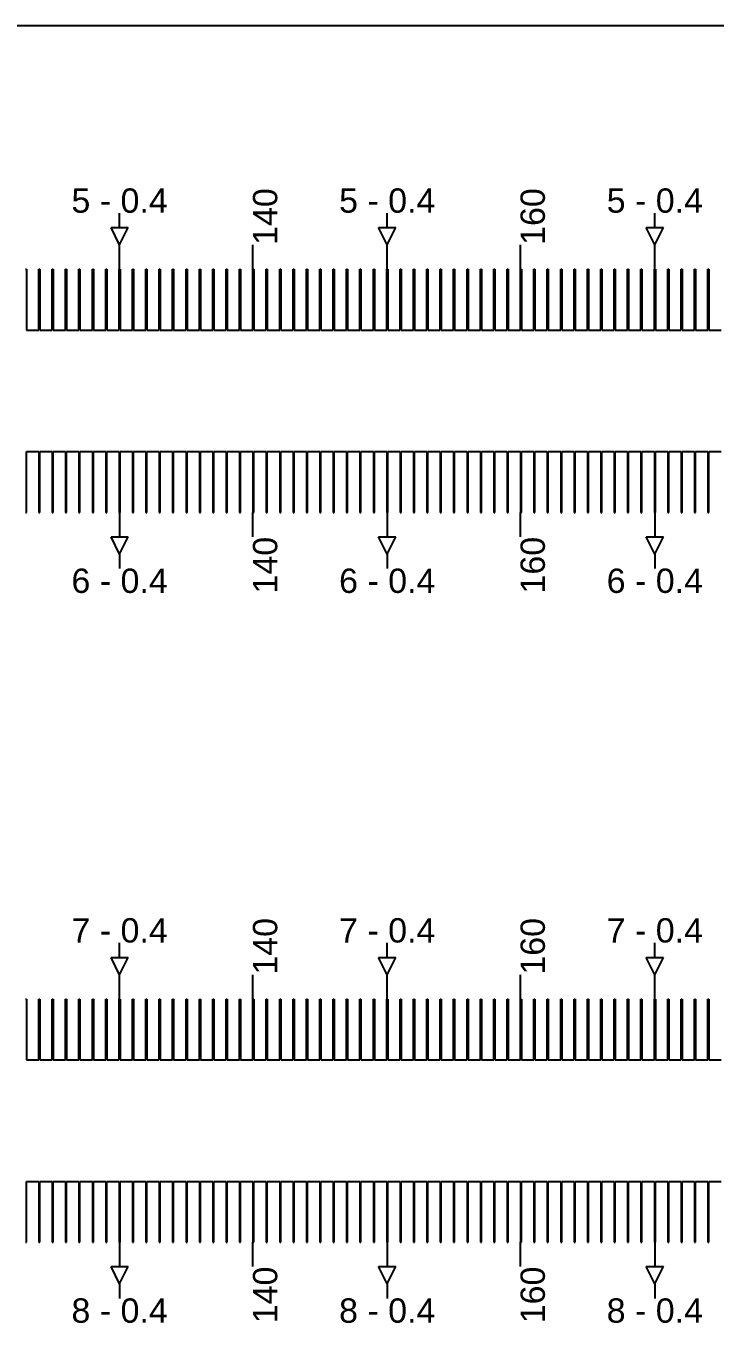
# Model space of a CAD drawing. Extents: x -119394 to 128420, y 74496 to 185496.
# Drawn here: x 38807 to 39090, y 112263 to 112796 of the extents above; entities that cross this region are included whole.
import ezdxf

# ---------------------------------------------------------------- set-up
doc = ezdxf.new("R2010")
doc.units = 13
doc.layers.add('CL - Label-1', color=120, linetype='Continuous')
doc.layers.add('CL - Label-2', color=132, linetype='Continuous')
doc.layers.add('CL - Sub-Micro', color=7, linetype='Continuous', true_color=0x47d1ff)
doc.styles.get("Standard").update_dxf_attribs({"font": 'arial.ttf'})

msp = doc.modelspace()

# ---------------------------------------------------------------- linework, layer by layer
for p, q in [((46680.29, 112795.86), (38030.29, 112795.86)), ((38845.49, 112712.94), (38845.49, 112718.94)), ((38955.49, 112712.94), (38955.49, 112718.94)), ((39065.49, 112712.94), (39065.49, 112718.94)), ((38845.49, 112695.86), (38845.49, 112705.86)), ((38900.29, 112695.86), (38900.29, 112705.86)), ((38955.49, 112695.86), (38955.49, 112705.86)), ((39010.29, 112695.86), (39010.29, 112705.86)), ((39065.49, 112695.86), (39065.49, 112705.86)), ((38845.49, 112595.86), (38845.49, 112585.86)), ((38900.29, 112585.86), (38900.29, 112595.86)), ((38955.49, 112595.86), (38955.49, 112585.86)), ((39010.29, 112585.86), (39010.29, 112595.86)), ((39065.49, 112595.86), (39065.49, 112585.86)), ((38845.49, 112578.79), (38845.49, 112572.79)), ((38955.49, 112578.79), (38955.49, 112572.79)), ((39065.49, 112578.79), (39065.49, 112572.79)), ((38845.49, 112412.94), (38845.49, 112418.94)), ((38955.49, 112412.94), (38955.49, 112418.94)), ((39065.49, 112412.94), (39065.49, 112418.94)), ((38845.49, 112395.86), (38845.49, 112405.86)), ((38900.29, 112395.86), (38900.29, 112405.86)), ((38955.49, 112395.86), (38955.49, 112405.86)), ((39010.29, 112395.86), (39010.29, 112405.86)), ((39065.49, 112395.86), (39065.49, 112405.86)), ((38845.49, 112295.86), (38845.49, 112285.86)), ((38900.29, 112285.86), (38900.29, 112295.86)), ((38955.49, 112295.86), (38955.49, 112285.86)), ((39010.29, 112285.86), (39010.29, 112295.86)), ((39065.49, 112295.86), (39065.49, 112285.86)), ((38845.49, 112278.79), (38845.49, 112272.79)), ((38955.49, 112278.79), (38955.49, 112272.79)), ((39065.49, 112278.79), (39065.49, 112272.79))]:
    msp.add_line(p, q)
at = {"layer": 'CL - Label-2'}
for p, q in [((38845.49, 112705.86), (38841.95, 112712.96)), ((38841.95, 112712.96), (38849.02, 112712.96)), ((38845.49, 112705.86), (38849.02, 112712.96)), ((38955.49, 112705.86), (38951.95, 112712.96)), ((38951.95, 112712.96), (38959.02, 112712.96)), ((38955.49, 112705.86), (38959.02, 112712.96)), ((39065.49, 112705.86), (39061.95, 112712.96)), ((39061.95, 112712.96), (39069.02, 112712.96)), ((39065.49, 112705.86), (39069.02, 112712.96)), ((38845.49, 112578.79), (38841.95, 112585.89)), ((38841.95, 112585.89), (38849.02, 112585.89)), ((38845.49, 112578.79), (38849.02, 112585.89)), ((38955.49, 112578.79), (38951.95, 112585.89)), ((38951.95, 112585.89), (38959.02, 112585.89)), ((38955.49, 112578.79), (38959.02, 112585.89)), ((39065.49, 112578.79), (39061.95, 112585.89)), ((39061.95, 112585.89), (39069.02, 112585.89)), ((39065.49, 112578.79), (39069.02, 112585.89)), ((38845.49, 112405.86), (38841.95, 112412.96)), ((38841.95, 112412.96), (38849.02, 112412.96)), ((38845.49, 112405.86), (38849.02, 112412.96)), ((38955.49, 112405.86), (38951.95, 112412.96)), ((38951.95, 112412.96), (38959.02, 112412.96)), ((38955.49, 112405.86), (38959.02, 112412.96)), ((39065.49, 112405.86), (39061.95, 112412.96)), ((39061.95, 112412.96), (39069.02, 112412.96)), ((39065.49, 112405.86), (39069.02, 112412.96)), ((38845.49, 112278.79), (38841.95, 112285.89)), ((38841.95, 112285.89), (38849.02, 112285.89)), ((38845.49, 112278.79), (38849.02, 112285.89)), ((38955.49, 112278.79), (38951.95, 112285.89)), ((38951.95, 112285.89), (38959.02, 112285.89)), ((38955.49, 112278.79), (38959.02, 112285.89)), ((39065.49, 112278.79), (39061.95, 112285.89)), ((39061.95, 112285.89), (39069.02, 112285.89)), ((39065.49, 112278.79), (39069.02, 112285.89))]:
    msp.add_line(p, q, dxfattribs=at)
at = {"layer": 'CL - Sub-Micro'}
for p, q in [((38806.79, 112695.86), (38807.19, 112695.86)), ((38807.19, 112695.86), (38807.19, 112670.86)), ((38812.29, 112670.86), (38812.29, 112695.86)), ((38812.29, 112695.86), (38812.69, 112695.86)), ((38812.69, 112695.86), (38812.69, 112670.86)), ((38817.79, 112670.86), (38817.79, 112695.86)), ((38817.79, 112695.86), (38818.19, 112695.86)), ((38818.19, 112695.86), (38818.19, 112670.86)), ((38823.29, 112670.86), (38823.29, 112695.86)), ((38823.29, 112695.86), (38823.69, 112695.86)), ((38823.69, 112695.86), (38823.69, 112670.86)), ((38828.79, 112670.86), (38828.79, 112695.86)), ((38828.79, 112695.86), (38829.19, 112695.86)), ((38829.19, 112695.86), (38829.19, 112670.86)), ((38834.29, 112670.86), (38834.29, 112695.86)), ((38834.29, 112695.86), (38834.69, 112695.86)), ((38834.69, 112695.86), (38834.69, 112670.86)), ((38839.79, 112670.86), (38839.79, 112695.86)), ((38839.79, 112695.86), (38840.19, 112695.86)), ((38840.19, 112695.86), (38840.19, 112670.86)), ((38845.29, 112670.86), (38845.29, 112695.86)), ((38845.29, 112695.86), (38845.69, 112695.86)), ((38845.69, 112695.86), (38845.69, 112670.86)), ((38850.79, 112670.86), (38850.79, 112695.86)), ((38850.79, 112695.86), (38851.19, 112695.86)), ((38851.19, 112695.86), (38851.19, 112670.86)), ((38856.29, 112670.86), (38856.29, 112695.86)), ((38856.29, 112695.86), (38856.69, 112695.86)), ((38856.69, 112695.86), (38856.69, 112670.86)), ((38861.79, 112670.86), (38861.79, 112695.86)), ((38861.79, 112695.86), (38862.19, 112695.86)), ((38862.19, 112695.86), (38862.19, 112670.86)), ((38867.29, 112670.86), (38867.29, 112695.86)), ((38867.29, 112695.86), (38867.69, 112695.86)), ((38867.69, 112695.86), (38867.69, 112670.86)), ((38872.79, 112670.86), (38872.79, 112695.86)), ((38872.79, 112695.86), (38873.19, 112695.86)), ((38873.19, 112695.86), (38873.19, 112670.86)), ((38878.29, 112670.86), (38878.29, 112695.86)), ((38878.29, 112695.86), (38878.69, 112695.86)), ((38878.69, 112695.86), (38878.69, 112670.86)), ((38883.79, 112670.86), (38883.79, 112695.86)), ((38883.79, 112695.86), (38884.19, 112695.86)), ((38884.19, 112695.86), (38884.19, 112670.86)), ((38889.29, 112670.86), (38889.29, 112695.86)), ((38889.29, 112695.86), (38889.69, 112695.86)), ((38889.69, 112695.86), (38889.69, 112670.86)), ((38894.79, 112670.86), (38894.79, 112695.86)), ((38894.79, 112695.86), (38895.19, 112695.86)), ((38895.19, 112695.86), (38895.19, 112670.86)), ((38900.29, 112670.86), (38900.29, 112695.86)), ((38900.29, 112695.86), (38900.69, 112695.86)), ((38900.69, 112695.86), (38900.69, 112670.86)), ((38905.79, 112670.86), (38905.79, 112695.86)), ((38905.79, 112695.86), (38906.19, 112695.86)), ((38906.19, 112695.86), (38906.19, 112670.86)), ((38911.29, 112670.86), (38911.29, 112695.86)), ((38911.29, 112695.86), (38911.69, 112695.86)), ((38911.69, 112695.86), (38911.69, 112670.86)), ((38916.79, 112670.86), (38916.79, 112695.86)), ((38916.79, 112695.86), (38917.19, 112695.86)), ((38917.19, 112695.86), (38917.19, 112670.86)), ((38922.29, 112670.86), (38922.29, 112695.86)), ((38922.29, 112695.86), (38922.69, 112695.86)), ((38922.69, 112695.86), (38922.69, 112670.86)), ((38927.79, 112670.86), (38927.79, 112695.86)), ((38927.79, 112695.86), (38928.19, 112695.86)), ((38928.19, 112695.86), (38928.19, 112670.86)), ((38933.29, 112670.86), (38933.29, 112695.86)), ((38933.29, 112695.86), (38933.69, 112695.86)), ((38933.69, 112695.86), (38933.69, 112670.86)), ((38938.79, 112670.86), (38938.79, 112695.86)), ((38938.79, 112695.86), (38939.19, 112695.86)), ((38939.19, 112695.86), (38939.19, 112670.86)), ((38944.29, 112670.86), (38944.29, 112695.86)), ((38944.29, 112695.86), (38944.69, 112695.86)), ((38944.69, 112695.86), (38944.69, 112670.86)), ((38949.79, 112670.86), (38949.79, 112695.86)), ((38949.79, 112695.86), (38950.19, 112695.86)), ((38950.19, 112695.86), (38950.19, 112670.86)), ((38955.29, 112670.86), (38955.29, 112695.86)), ((38955.29, 112695.86), (38955.69, 112695.86)), ((38955.69, 112695.86), (38955.69, 112670.86)), ((38960.79, 112670.86), (38960.79, 112695.86)), ((38960.79, 112695.86), (38961.19, 112695.86)), ((38961.19, 112695.86), (38961.19, 112670.86)), ((38966.29, 112670.86), (38966.29, 112695.86)), ((38966.29, 112695.86), (38966.69, 112695.86)), ((38966.69, 112695.86), (38966.69, 112670.86)), ((38971.79, 112670.86), (38971.79, 112695.86)), ((38971.79, 112695.86), (38972.19, 112695.86)), ((38972.19, 112695.86), (38972.19, 112670.86)), ((38977.29, 112670.86), (38977.29, 112695.86)), ((38977.29, 112695.86), (38977.69, 112695.86)), ((38977.69, 112695.86), (38977.69, 112670.86)), ((38982.79, 112670.86), (38982.79, 112695.86)), ((38982.79, 112695.86), (38983.19, 112695.86)), ((38983.19, 112695.86), (38983.19, 112670.86)), ((38988.29, 112670.86), (38988.29, 112695.86)), ((38988.29, 112695.86), (38988.69, 112695.86)), ((38988.69, 112695.86), (38988.69, 112670.86)), ((38993.79, 112670.86), (38993.79, 112695.86)), ((38993.79, 112695.86), (38994.19, 112695.86)), ((38994.19, 112695.86), (38994.19, 112670.86)), ((38999.29, 112670.86), (38999.29, 112695.86)), ((38999.29, 112695.86), (38999.69, 112695.86)), ((38999.69, 112695.86), (38999.69, 112670.86)), ((39004.79, 112670.86), (39004.79, 112695.86)), ((39004.79, 112695.86), (39005.19, 112695.86)), ((39005.19, 112695.86), (39005.19, 112670.86)), ((39010.29, 112670.86), (39010.29, 112695.86)), ((39010.29, 112695.86), (39010.69, 112695.86)), ((39010.69, 112695.86), (39010.69, 112670.86)), ((39015.79, 112670.86), (39015.79, 112695.86)), ((39015.79, 112695.86), (39016.19, 112695.86)), ((39016.19, 112695.86), (39016.19, 112670.86)), ((39021.29, 112670.86), (39021.29, 112695.86)), ((39021.29, 112695.86), (39021.69, 112695.86)), ((39021.69, 112695.86), (39021.69, 112670.86)), ((39026.79, 112670.86), (39026.79, 112695.86)), ((39026.79, 112695.86), (39027.19, 112695.86)), ((39027.19, 112695.86), (39027.19, 112670.86)), ((39032.29, 112670.86), (39032.29, 112695.86)), ((39032.29, 112695.86), (39032.69, 112695.86)), ((39032.69, 112695.86), (39032.69, 112670.86)), ((39037.79, 112670.86), (39037.79, 112695.86)), ((39037.79, 112695.86), (39038.19, 112695.86)), ((39038.19, 112695.86), (39038.19, 112670.86)), ((39043.29, 112670.86), (39043.29, 112695.86)), ((39043.29, 112695.86), (39043.69, 112695.86)), ((39043.69, 112695.86), (39043.69, 112670.86)), ((39048.79, 112670.86), (39048.79, 112695.86)), ((39048.79, 112695.86), (39049.19, 112695.86)), ((39049.19, 112695.86), (39049.19, 112670.86)), ((39054.29, 112670.86), (39054.29, 112695.86)), ((39054.29, 112695.86), (39054.69, 112695.86)), ((39054.69, 112695.86), (39054.69, 112670.86)), ((39059.79, 112670.86), (39059.79, 112695.86)), ((39059.79, 112695.86), (39060.19, 112695.86)), ((39060.19, 112695.86), (39060.19, 112670.86)), ((39065.29, 112670.86), (39065.29, 112695.86)), ((39065.29, 112695.86), (39065.69, 112695.86)), ((39065.69, 112695.86), (39065.69, 112670.86)), ((39070.79, 112670.86), (39070.79, 112695.86)), ((39070.79, 112695.86), (39071.19, 112695.86)), ((39071.19, 112695.86), (39071.19, 112670.86)), ((39076.29, 112670.86), (39076.29, 112695.86)), ((39076.29, 112695.86), (39076.69, 112695.86)), ((39076.69, 112695.86), (39076.69, 112670.86)), ((39081.79, 112670.86), (39081.79, 112695.86)), ((39081.79, 112695.86), (39082.19, 112695.86)), ((39082.19, 112695.86), (39082.19, 112670.86)), ((39087.29, 112670.86), (39087.29, 112695.86)), ((39087.29, 112695.86), (39087.69, 112695.86)), ((39087.69, 112695.86), (39087.69, 112670.86)), ((38807.19, 112670.86), (38812.29, 112670.86)), ((38812.69, 112670.86), (38817.79, 112670.86)), ((38818.19, 112670.86), (38823.29, 112670.86)), ((38823.69, 112670.86), (38828.79, 112670.86)), ((38829.19, 112670.86), (38834.29, 112670.86)), ((38834.69, 112670.86), (38839.79, 112670.86)), ((38840.19, 112670.86), (38845.29, 112670.86)), ((38845.69, 112670.86), (38850.79, 112670.86)), ((38851.19, 112670.86), (38856.29, 112670.86)), ((38856.69, 112670.86), (38861.79, 112670.86)), ((38862.19, 112670.86), (38867.29, 112670.86)), ((38867.69, 112670.86), (38872.79, 112670.86)), ((38873.19, 112670.86), (38878.29, 112670.86)), ((38878.69, 112670.86), (38883.79, 112670.86)), ((38884.19, 112670.86), (38889.29, 112670.86)), ((38889.69, 112670.86), (38894.79, 112670.86)), ((38895.19, 112670.86), (38900.29, 112670.86)), ((38900.69, 112670.86), (38905.79, 112670.86)), ((38906.19, 112670.86), (38911.29, 112670.86)), ((38911.69, 112670.86), (38916.79, 112670.86)), ((38917.19, 112670.86), (38922.29, 112670.86)), ((38922.69, 112670.86), (38927.79, 112670.86)), ((38928.19, 112670.86), (38933.29, 112670.86)), ((38933.69, 112670.86), (38938.79, 112670.86)), ((38939.19, 112670.86), (38944.29, 112670.86)), ((38944.69, 112670.86), (38949.79, 112670.86)), ((38950.19, 112670.86), (38955.29, 112670.86)), ((38955.69, 112670.86), (38960.79, 112670.86)), ((38961.19, 112670.86), (38966.29, 112670.86)), ((38966.69, 112670.86), (38971.79, 112670.86)), ((38972.19, 112670.86), (38977.29, 112670.86)), ((38977.69, 112670.86), (38982.79, 112670.86)), ((38983.19, 112670.86), (38988.29, 112670.86)), ((38988.69, 112670.86), (38993.79, 112670.86)), ((38994.19, 112670.86), (38999.29, 112670.86)), ((38999.69, 112670.86), (39004.79, 112670.86)), ((39005.19, 112670.86), (39010.29, 112670.86)), ((39010.69, 112670.86), (39015.79, 112670.86)), ((39016.19, 112670.86), (39021.29, 112670.86)), ((39021.69, 112670.86), (39026.79, 112670.86)), ((39027.19, 112670.86), (39032.29, 112670.86)), ((39032.69, 112670.86), (39037.79, 112670.86)), ((39038.19, 112670.86), (39043.29, 112670.86)), ((39043.69, 112670.86), (39048.79, 112670.86)), ((39049.19, 112670.86), (39054.29, 112670.86)), ((39054.69, 112670.86), (39059.79, 112670.86)), ((39060.19, 112670.86), (39065.29, 112670.86)), ((39065.69, 112670.86), (39070.79, 112670.86)), ((39071.19, 112670.86), (39076.29, 112670.86)), ((39076.69, 112670.86), (39081.79, 112670.86)), ((39082.19, 112670.86), (39087.29, 112670.86)), ((39087.69, 112670.86), (39092.79, 112670.86)), ((38807.19, 112595.86), (38807.19, 112620.86)), ((38807.19, 112620.86), (38812.29, 112620.86)), ((38812.29, 112620.86), (38812.29, 112595.86)), ((38812.69, 112595.86), (38812.69, 112620.86)), ((38812.69, 112620.86), (38817.79, 112620.86)), ((38817.79, 112620.86), (38817.79, 112595.86)), ((38818.19, 112595.86), (38818.19, 112620.86)), ((38818.19, 112620.86), (38823.29, 112620.86)), ((38823.29, 112620.86), (38823.29, 112595.86)), ((38823.69, 112595.86), (38823.69, 112620.86)), ((38823.69, 112620.86), (38828.79, 112620.86)), ((38828.79, 112620.86), (38828.79, 112595.86)), ((38829.19, 112595.86), (38829.19, 112620.86)), ((38829.19, 112620.86), (38834.29, 112620.86)), ((38834.29, 112620.86), (38834.29, 112595.86)), ((38834.69, 112595.86), (38834.69, 112620.86)), ((38834.69, 112620.86), (38839.79, 112620.86)), ((38839.79, 112620.86), (38839.79, 112595.86)), ((38840.19, 112595.86), (38840.19, 112620.86)), ((38840.19, 112620.86), (38845.29, 112620.86)), ((38845.29, 112620.86), (38845.29, 112595.86)), ((38845.69, 112595.86), (38845.69, 112620.86)), ((38845.69, 112620.86), (38850.79, 112620.86)), ((38850.79, 112620.86), (38850.79, 112595.86)), ((38851.19, 112595.86), (38851.19, 112620.86)), ((38851.19, 112620.86), (38856.29, 112620.86)), ((38856.29, 112620.86), (38856.29, 112595.86)), ((38856.69, 112595.86), (38856.69, 112620.86)), ((38856.69, 112620.86), (38861.79, 112620.86)), ((38861.79, 112620.86), (38861.79, 112595.86)), ((38862.19, 112595.86), (38862.19, 112620.86)), ((38862.19, 112620.86), (38867.29, 112620.86)), ((38867.29, 112620.86), (38867.29, 112595.86)), ((38867.69, 112595.86), (38867.69, 112620.86)), ((38867.69, 112620.86), (38872.79, 112620.86)), ((38872.79, 112620.86), (38872.79, 112595.86)), ((38873.19, 112595.86), (38873.19, 112620.86)), ((38873.19, 112620.86), (38878.29, 112620.86)), ((38878.29, 112620.86), (38878.29, 112595.86)), ((38878.69, 112595.86), (38878.69, 112620.86)), ((38878.69, 112620.86), (38883.79, 112620.86)), ((38883.79, 112620.86), (38883.79, 112595.86)), ((38884.19, 112595.86), (38884.19, 112620.86)), ((38884.19, 112620.86), (38889.29, 112620.86)), ((38889.29, 112620.86), (38889.29, 112595.86)), ((38889.69, 112595.86), (38889.69, 112620.86)), ((38889.69, 112620.86), (38894.79, 112620.86)), ((38894.79, 112620.86), (38894.79, 112595.86)), ((38895.19, 112595.86), (38895.19, 112620.86)), ((38895.19, 112620.86), (38900.29, 112620.86)), ((38900.29, 112620.86), (38900.29, 112595.86)), ((38900.69, 112595.86), (38900.69, 112620.86)), ((38900.69, 112620.86), (38905.79, 112620.86)), ((38905.79, 112620.86), (38905.79, 112595.86)), ((38906.19, 112595.86), (38906.19, 112620.86)), ((38906.19, 112620.86), (38911.29, 112620.86)), ((38911.29, 112620.86), (38911.29, 112595.86)), ((38911.69, 112595.86), (38911.69, 112620.86)), ((38911.69, 112620.86), (38916.79, 112620.86)), ((38916.79, 112620.86), (38916.79, 112595.86)), ((38917.19, 112595.86), (38917.19, 112620.86)), ((38917.19, 112620.86), (38922.29, 112620.86)), ((38922.29, 112620.86), (38922.29, 112595.86)), ((38922.69, 112595.86), (38922.69, 112620.86)), ((38922.69, 112620.86), (38927.79, 112620.86)), ((38927.79, 112620.86), (38927.79, 112595.86)), ((38928.19, 112595.86), (38928.19, 112620.86)), ((38928.19, 112620.86), (38933.29, 112620.86)), ((38933.29, 112620.86), (38933.29, 112595.86)), ((38933.69, 112595.86), (38933.69, 112620.86)), ((38933.69, 112620.86), (38938.79, 112620.86)), ((38938.79, 112620.86), (38938.79, 112595.86)), ((38939.19, 112595.86), (38939.19, 112620.86)), ((38939.19, 112620.86), (38944.29, 112620.86)), ((38944.29, 112620.86), (38944.29, 112595.86)), ((38944.69, 112595.86), (38944.69, 112620.86)), ((38944.69, 112620.86), (38949.79, 112620.86)), ((38949.79, 112620.86), (38949.79, 112595.86)), ((38950.19, 112595.86), (38950.19, 112620.86)), ((38950.19, 112620.86), (38955.29, 112620.86)), ((38955.29, 112620.86), (38955.29, 112595.86)), ((38955.69, 112595.86), (38955.69, 112620.86)), ((38955.69, 112620.86), (38960.79, 112620.86)), ((38960.79, 112620.86), (38960.79, 112595.86)), ((38961.19, 112595.86), (38961.19, 112620.86)), ((38961.19, 112620.86), (38966.29, 112620.86)), ((38966.29, 112620.86), (38966.29, 112595.86)), ((38966.69, 112595.86), (38966.69, 112620.86)), ((38966.69, 112620.86), (38971.79, 112620.86)), ((38971.79, 112620.86), (38971.79, 112595.86)), ((38972.19, 112595.86), (38972.19, 112620.86)), ((38972.19, 112620.86), (38977.29, 112620.86)), ((38977.29, 112620.86), (38977.29, 112595.86)), ((38977.69, 112595.86), (38977.69, 112620.86)), ((38977.69, 112620.86), (38982.79, 112620.86)), ((38982.79, 112620.86), (38982.79, 112595.86)), ((38983.19, 112595.86), (38983.19, 112620.86)), ((38983.19, 112620.86), (38988.29, 112620.86)), ((38988.29, 112620.86), (38988.29, 112595.86)), ((38988.69, 112595.86), (38988.69, 112620.86)), ((38988.69, 112620.86), (38993.79, 112620.86)), ((38993.79, 112620.86), (38993.79, 112595.86)), ((38994.19, 112595.86), (38994.19, 112620.86)), ((38994.19, 112620.86), (38999.29, 112620.86)), ((38999.29, 112620.86), (38999.29, 112595.86)), ((38999.69, 112595.86), (38999.69, 112620.86)), ((38999.69, 112620.86), (39004.79, 112620.86)), ((39004.79, 112620.86), (39004.79, 112595.86)), ((39005.19, 112595.86), (39005.19, 112620.86)), ((39005.19, 112620.86), (39010.29, 112620.86)), ((39010.29, 112620.86), (39010.29, 112595.86)), ((39010.69, 112595.86), (39010.69, 112620.86)), ((39010.69, 112620.86), (39015.79, 112620.86)), ((39015.79, 112620.86), (39015.79, 112595.86)), ((39016.19, 112595.86), (39016.19, 112620.86)), ((39016.19, 112620.86), (39021.29, 112620.86)), ((39021.29, 112620.86), (39021.29, 112595.86)), ((39021.69, 112595.86), (39021.69, 112620.86)), ((39021.69, 112620.86), (39026.79, 112620.86)), ((39026.79, 112620.86), (39026.79, 112595.86)), ((39027.19, 112595.86), (39027.19, 112620.86)), ((39027.19, 112620.86), (39032.29, 112620.86)), ((39032.29, 112620.86), (39032.29, 112595.86)), ((39032.69, 112595.86), (39032.69, 112620.86)), ((39032.69, 112620.86), (39037.79, 112620.86)), ((39037.79, 112620.86), (39037.79, 112595.86)), ((39038.19, 112595.86), (39038.19, 112620.86)), ((39038.19, 112620.86), (39043.29, 112620.86)), ((39043.29, 112620.86), (39043.29, 112595.86)), ((39043.69, 112595.86), (39043.69, 112620.86)), ((39043.69, 112620.86), (39048.79, 112620.86)), ((39048.79, 112620.86), (39048.79, 112595.86)), ((39049.19, 112595.86), (39049.19, 112620.86)), ((39049.19, 112620.86), (39054.29, 112620.86)), ((39054.29, 112620.86), (39054.29, 112595.86)), ((39054.69, 112595.86), (39054.69, 112620.86)), ((39054.69, 112620.86), (39059.79, 112620.86)), ((39059.79, 112620.86), (39059.79, 112595.86)), ((39060.19, 112595.86), (39060.19, 112620.86)), ((39060.19, 112620.86), (39065.29, 112620.86)), ((39065.29, 112620.86), (39065.29, 112595.86)), ((39065.69, 112595.86), (39065.69, 112620.86)), ((39065.69, 112620.86), (39070.79, 112620.86)), ((39070.79, 112620.86), (39070.79, 112595.86)), ((39071.19, 112595.86), (39071.19, 112620.86)), ((39071.19, 112620.86), (39076.29, 112620.86)), ((39076.29, 112620.86), (39076.29, 112595.86)), ((39076.69, 112595.86), (39076.69, 112620.86)), ((39076.69, 112620.86), (39081.79, 112620.86)), ((39081.79, 112620.86), (39081.79, 112595.86)), ((39082.19, 112595.86), (39082.19, 112620.86)), ((39082.19, 112620.86), (39087.29, 112620.86)), ((39087.29, 112620.86), (39087.29, 112595.86)), ((39087.69, 112595.86), (39087.69, 112620.86)), ((39087.69, 112620.86), (39092.79, 112620.86)), ((38806.79, 112595.86), (38807.19, 112595.86)), ((38812.29, 112595.86), (38812.69, 112595.86)), ((38817.79, 112595.86), (38818.19, 112595.86)), ((38823.29, 112595.86), (38823.69, 112595.86)), ((38828.79, 112595.86), (38829.19, 112595.86)), ((38834.29, 112595.86), (38834.69, 112595.86)), ((38839.79, 112595.86), (38840.19, 112595.86)), ((38845.29, 112595.86), (38845.69, 112595.86)), ((38850.79, 112595.86), (38851.19, 112595.86)), ((38856.29, 112595.86), (38856.69, 112595.86)), ((38861.79, 112595.86), (38862.19, 112595.86)), ((38867.29, 112595.86), (38867.69, 112595.86)), ((38872.79, 112595.86), (38873.19, 112595.86)), ((38878.29, 112595.86), (38878.69, 112595.86)), ((38883.79, 112595.86), (38884.19, 112595.86)), ((38889.29, 112595.86), (38889.69, 112595.86)), ((38894.79, 112595.86), (38895.19, 112595.86)), ((38900.29, 112595.86), (38900.69, 112595.86)), ((38905.79, 112595.86), (38906.19, 112595.86)), ((38911.29, 112595.86), (38911.69, 112595.86)), ((38916.79, 112595.86), (38917.19, 112595.86)), ((38922.29, 112595.86), (38922.69, 112595.86)), ((38927.79, 112595.86), (38928.19, 112595.86)), ((38933.29, 112595.86), (38933.69, 112595.86)), ((38938.79, 112595.86), (38939.19, 112595.86)), ((38944.29, 112595.86), (38944.69, 112595.86)), ((38949.79, 112595.86), (38950.19, 112595.86)), ((38955.29, 112595.86), (38955.69, 112595.86)), ((38960.79, 112595.86), (38961.19, 112595.86)), ((38966.29, 112595.86), (38966.69, 112595.86)), ((38971.79, 112595.86), (38972.19, 112595.86)), ((38977.29, 112595.86), (38977.69, 112595.86)), ((38982.79, 112595.86), (38983.19, 112595.86)), ((38988.29, 112595.86), (38988.69, 112595.86)), ((38993.79, 112595.86), (38994.19, 112595.86)), ((38999.29, 112595.86), (38999.69, 112595.86)), ((39004.79, 112595.86), (39005.19, 112595.86)), ((39010.29, 112595.86), (39010.69, 112595.86)), ((39015.79, 112595.86), (39016.19, 112595.86)), ((39021.29, 112595.86), (39021.69, 112595.86)), ((39026.79, 112595.86), (39027.19, 112595.86)), ((39032.29, 112595.86), (39032.69, 112595.86)), ((39037.79, 112595.86), (39038.19, 112595.86)), ((39043.29, 112595.86), (39043.69, 112595.86)), ((39048.79, 112595.86), (39049.19, 112595.86)), ((39054.29, 112595.86), (39054.69, 112595.86)), ((39059.79, 112595.86), (39060.19, 112595.86)), ((39065.29, 112595.86), (39065.69, 112595.86)), ((39070.79, 112595.86), (39071.19, 112595.86)), ((39076.29, 112595.86), (39076.69, 112595.86)), ((39081.79, 112595.86), (39082.19, 112595.86)), ((39087.29, 112595.86), (39087.69, 112595.86)), ((38806.79, 112395.86), (38807.19, 112395.86)), ((38807.19, 112395.86), (38807.19, 112370.86)), ((38812.29, 112370.86), (38812.29, 112395.86)), ((38812.29, 112395.86), (38812.69, 112395.86)), ((38812.69, 112395.86), (38812.69, 112370.86)), ((38817.79, 112370.86), (38817.79, 112395.86)), ((38817.79, 112395.86), (38818.19, 112395.86)), ((38818.19, 112395.86), (38818.19, 112370.86)), ((38823.29, 112370.86), (38823.29, 112395.86)), ((38823.29, 112395.86), (38823.69, 112395.86)), ((38823.69, 112395.86), (38823.69, 112370.86)), ((38828.79, 112370.86), (38828.79, 112395.86)), ((38828.79, 112395.86), (38829.19, 112395.86)), ((38829.19, 112395.86), (38829.19, 112370.86)), ((38834.29, 112370.86), (38834.29, 112395.86)), ((38834.29, 112395.86), (38834.69, 112395.86)), ((38834.69, 112395.86), (38834.69, 112370.86)), ((38839.79, 112370.86), (38839.79, 112395.86)), ((38839.79, 112395.86), (38840.19, 112395.86)), ((38840.19, 112395.86), (38840.19, 112370.86)), ((38845.29, 112370.86), (38845.29, 112395.86)), ((38845.29, 112395.86), (38845.69, 112395.86)), ((38845.69, 112395.86), (38845.69, 112370.86)), ((38850.79, 112370.86), (38850.79, 112395.86)), ((38850.79, 112395.86), (38851.19, 112395.86)), ((38851.19, 112395.86), (38851.19, 112370.86)), ((38856.29, 112370.86), (38856.29, 112395.86)), ((38856.29, 112395.86), (38856.69, 112395.86)), ((38856.69, 112395.86), (38856.69, 112370.86)), ((38861.79, 112370.86), (38861.79, 112395.86)), ((38861.79, 112395.86), (38862.19, 112395.86)), ((38862.19, 112395.86), (38862.19, 112370.86)), ((38867.29, 112370.86), (38867.29, 112395.86)), ((38867.29, 112395.86), (38867.69, 112395.86)), ((38867.69, 112395.86), (38867.69, 112370.86)), ((38872.79, 112370.86), (38872.79, 112395.86)), ((38872.79, 112395.86), (38873.19, 112395.86)), ((38873.19, 112395.86), (38873.19, 112370.86)), ((38878.29, 112370.86), (38878.29, 112395.86)), ((38878.29, 112395.86), (38878.69, 112395.86)), ((38878.69, 112395.86), (38878.69, 112370.86)), ((38883.79, 112370.86), (38883.79, 112395.86)), ((38883.79, 112395.86), (38884.19, 112395.86)), ((38884.19, 112395.86), (38884.19, 112370.86)), ((38889.29, 112370.86), (38889.29, 112395.86)), ((38889.29, 112395.86), (38889.69, 112395.86)), ((38889.69, 112395.86), (38889.69, 112370.86)), ((38894.79, 112370.86), (38894.79, 112395.86)), ((38894.79, 112395.86), (38895.19, 112395.86)), ((38895.19, 112395.86), (38895.19, 112370.86)), ((38900.29, 112370.86), (38900.29, 112395.86)), ((38900.29, 112395.86), (38900.69, 112395.86)), ((38900.69, 112395.86), (38900.69, 112370.86)), ((38905.79, 112370.86), (38905.79, 112395.86)), ((38905.79, 112395.86), (38906.19, 112395.86)), ((38906.19, 112395.86), (38906.19, 112370.86)), ((38911.29, 112370.86), (38911.29, 112395.86)), ((38911.29, 112395.86), (38911.69, 112395.86)), ((38911.69, 112395.86), (38911.69, 112370.86)), ((38916.79, 112370.86), (38916.79, 112395.86)), ((38916.79, 112395.86), (38917.19, 112395.86)), ((38917.19, 112395.86), (38917.19, 112370.86)), ((38922.29, 112370.86), (38922.29, 112395.86)), ((38922.29, 112395.86), (38922.69, 112395.86)), ((38922.69, 112395.86), (38922.69, 112370.86)), ((38927.79, 112370.86), (38927.79, 112395.86)), ((38927.79, 112395.86), (38928.19, 112395.86)), ((38928.19, 112395.86), (38928.19, 112370.86)), ((38933.29, 112370.86), (38933.29, 112395.86)), ((38933.29, 112395.86), (38933.69, 112395.86)), ((38933.69, 112395.86), (38933.69, 112370.86)), ((38938.79, 112370.86), (38938.79, 112395.86)), ((38938.79, 112395.86), (38939.19, 112395.86)), ((38939.19, 112395.86), (38939.19, 112370.86)), ((38944.29, 112370.86), (38944.29, 112395.86)), ((38944.29, 112395.86), (38944.69, 112395.86)), ((38944.69, 112395.86), (38944.69, 112370.86)), ((38949.79, 112370.86), (38949.79, 112395.86)), ((38949.79, 112395.86), (38950.19, 112395.86)), ((38950.19, 112395.86), (38950.19, 112370.86)), ((38955.29, 112370.86), (38955.29, 112395.86)), ((38955.29, 112395.86), (38955.69, 112395.86)), ((38955.69, 112395.86), (38955.69, 112370.86)), ((38960.79, 112370.86), (38960.79, 112395.86)), ((38960.79, 112395.86), (38961.19, 112395.86)), ((38961.19, 112395.86), (38961.19, 112370.86)), ((38966.29, 112370.86), (38966.29, 112395.86)), ((38966.29, 112395.86), (38966.69, 112395.86)), ((38966.69, 112395.86), (38966.69, 112370.86)), ((38971.79, 112370.86), (38971.79, 112395.86)), ((38971.79, 112395.86), (38972.19, 112395.86)), ((38972.19, 112395.86), (38972.19, 112370.86)), ((38977.29, 112370.86), (38977.29, 112395.86)), ((38977.29, 112395.86), (38977.69, 112395.86)), ((38977.69, 112395.86), (38977.69, 112370.86)), ((38982.79, 112370.86), (38982.79, 112395.86)), ((38982.79, 112395.86), (38983.19, 112395.86)), ((38983.19, 112395.86), (38983.19, 112370.86)), ((38988.29, 112370.86), (38988.29, 112395.86)), ((38988.29, 112395.86), (38988.69, 112395.86)), ((38988.69, 112395.86), (38988.69, 112370.86)), ((38993.79, 112370.86), (38993.79, 112395.86)), ((38993.79, 112395.86), (38994.19, 112395.86)), ((38994.19, 112395.86), (38994.19, 112370.86)), ((38999.29, 112370.86), (38999.29, 112395.86)), ((38999.29, 112395.86), (38999.69, 112395.86)), ((38999.69, 112395.86), (38999.69, 112370.86)), ((39004.79, 112370.86), (39004.79, 112395.86)), ((39004.79, 112395.86), (39005.19, 112395.86)), ((39005.19, 112395.86), (39005.19, 112370.86)), ((39010.29, 112370.86), (39010.29, 112395.86)), ((39010.29, 112395.86), (39010.69, 112395.86)), ((39010.69, 112395.86), (39010.69, 112370.86)), ((39015.79, 112370.86), (39015.79, 112395.86)), ((39015.79, 112395.86), (39016.19, 112395.86)), ((39016.19, 112395.86), (39016.19, 112370.86)), ((39021.29, 112370.86), (39021.29, 112395.86)), ((39021.29, 112395.86), (39021.69, 112395.86)), ((39021.69, 112395.86), (39021.69, 112370.86)), ((39026.79, 112370.86), (39026.79, 112395.86)), ((39026.79, 112395.86), (39027.19, 112395.86)), ((39027.19, 112395.86), (39027.19, 112370.86)), ((39032.29, 112370.86), (39032.29, 112395.86)), ((39032.29, 112395.86), (39032.69, 112395.86)), ((39032.69, 112395.86), (39032.69, 112370.86)), ((39037.79, 112370.86), (39037.79, 112395.86)), ((39037.79, 112395.86), (39038.19, 112395.86)), ((39038.19, 112395.86), (39038.19, 112370.86)), ((39043.29, 112370.86), (39043.29, 112395.86)), ((39043.29, 112395.86), (39043.69, 112395.86)), ((39043.69, 112395.86), (39043.69, 112370.86)), ((39048.79, 112370.86), (39048.79, 112395.86)), ((39048.79, 112395.86), (39049.19, 112395.86)), ((39049.19, 112395.86), (39049.19, 112370.86)), ((39054.29, 112370.86), (39054.29, 112395.86)), ((39054.29, 112395.86), (39054.69, 112395.86)), ((39054.69, 112395.86), (39054.69, 112370.86)), ((39059.79, 112370.86), (39059.79, 112395.86)), ((39059.79, 112395.86), (39060.19, 112395.86)), ((39060.19, 112395.86), (39060.19, 112370.86)), ((39065.29, 112370.86), (39065.29, 112395.86)), ((39065.29, 112395.86), (39065.69, 112395.86)), ((39065.69, 112395.86), (39065.69, 112370.86)), ((39070.79, 112370.86), (39070.79, 112395.86)), ((39070.79, 112395.86), (39071.19, 112395.86)), ((39071.19, 112395.86), (39071.19, 112370.86)), ((39076.29, 112370.86), (39076.29, 112395.86)), ((39076.29, 112395.86), (39076.69, 112395.86)), ((39076.69, 112395.86), (39076.69, 112370.86)), ((39081.79, 112370.86), (39081.79, 112395.86)), ((39081.79, 112395.86), (39082.19, 112395.86)), ((39082.19, 112395.86), (39082.19, 112370.86)), ((39087.29, 112370.86), (39087.29, 112395.86)), ((39087.29, 112395.86), (39087.69, 112395.86)), ((39087.69, 112395.86), (39087.69, 112370.86)), ((38807.19, 112370.86), (38812.29, 112370.86)), ((38812.69, 112370.86), (38817.79, 112370.86)), ((38818.19, 112370.86), (38823.29, 112370.86)), ((38823.69, 112370.86), (38828.79, 112370.86)), ((38829.19, 112370.86), (38834.29, 112370.86)), ((38834.69, 112370.86), (38839.79, 112370.86)), ((38840.19, 112370.86), (38845.29, 112370.86)), ((38845.69, 112370.86), (38850.79, 112370.86)), ((38851.19, 112370.86), (38856.29, 112370.86)), ((38856.69, 112370.86), (38861.79, 112370.86)), ((38862.19, 112370.86), (38867.29, 112370.86)), ((38867.69, 112370.86), (38872.79, 112370.86)), ((38873.19, 112370.86), (38878.29, 112370.86)), ((38878.69, 112370.86), (38883.79, 112370.86)), ((38884.19, 112370.86), (38889.29, 112370.86)), ((38889.69, 112370.86), (38894.79, 112370.86)), ((38895.19, 112370.86), (38900.29, 112370.86)), ((38900.69, 112370.86), (38905.79, 112370.86)), ((38906.19, 112370.86), (38911.29, 112370.86)), ((38911.69, 112370.86), (38916.79, 112370.86)), ((38917.19, 112370.86), (38922.29, 112370.86)), ((38922.69, 112370.86), (38927.79, 112370.86)), ((38928.19, 112370.86), (38933.29, 112370.86)), ((38933.69, 112370.86), (38938.79, 112370.86)), ((38939.19, 112370.86), (38944.29, 112370.86)), ((38944.69, 112370.86), (38949.79, 112370.86)), ((38950.19, 112370.86), (38955.29, 112370.86)), ((38955.69, 112370.86), (38960.79, 112370.86)), ((38961.19, 112370.86), (38966.29, 112370.86)), ((38966.69, 112370.86), (38971.79, 112370.86)), ((38972.19, 112370.86), (38977.29, 112370.86)), ((38977.69, 112370.86), (38982.79, 112370.86)), ((38983.19, 112370.86), (38988.29, 112370.86)), ((38988.69, 112370.86), (38993.79, 112370.86)), ((38994.19, 112370.86), (38999.29, 112370.86)), ((38999.69, 112370.86), (39004.79, 112370.86)), ((39005.19, 112370.86), (39010.29, 112370.86)), ((39010.69, 112370.86), (39015.79, 112370.86)), ((39016.19, 112370.86), (39021.29, 112370.86)), ((39021.69, 112370.86), (39026.79, 112370.86)), ((39027.19, 112370.86), (39032.29, 112370.86)), ((39032.69, 112370.86), (39037.79, 112370.86)), ((39038.19, 112370.86), (39043.29, 112370.86)), ((39043.69, 112370.86), (39048.79, 112370.86)), ((39049.19, 112370.86), (39054.29, 112370.86)), ((39054.69, 112370.86), (39059.79, 112370.86)), ((39060.19, 112370.86), (39065.29, 112370.86)), ((39065.69, 112370.86), (39070.79, 112370.86)), ((39071.19, 112370.86), (39076.29, 112370.86)), ((39076.69, 112370.86), (39081.79, 112370.86)), ((39082.19, 112370.86), (39087.29, 112370.86)), ((39087.69, 112370.86), (39092.79, 112370.86)), ((38807.19, 112295.86), (38807.19, 112320.86)), ((38807.19, 112320.86), (38812.29, 112320.86)), ((38812.29, 112320.86), (38812.29, 112295.86)), ((38812.69, 112295.86), (38812.69, 112320.86)), ((38812.69, 112320.86), (38817.79, 112320.86)), ((38817.79, 112320.86), (38817.79, 112295.86)), ((38818.19, 112295.86), (38818.19, 112320.86)), ((38818.19, 112320.86), (38823.29, 112320.86)), ((38823.29, 112320.86), (38823.29, 112295.86)), ((38823.69, 112295.86), (38823.69, 112320.86)), ((38823.69, 112320.86), (38828.79, 112320.86)), ((38828.79, 112320.86), (38828.79, 112295.86)), ((38829.19, 112295.86), (38829.19, 112320.86)), ((38829.19, 112320.86), (38834.29, 112320.86)), ((38834.29, 112320.86), (38834.29, 112295.86)), ((38834.69, 112295.86), (38834.69, 112320.86)), ((38834.69, 112320.86), (38839.79, 112320.86)), ((38839.79, 112320.86), (38839.79, 112295.86)), ((38840.19, 112295.86), (38840.19, 112320.86)), ((38840.19, 112320.86), (38845.29, 112320.86)), ((38845.29, 112320.86), (38845.29, 112295.86)), ((38845.69, 112295.86), (38845.69, 112320.86)), ((38845.69, 112320.86), (38850.79, 112320.86)), ((38850.79, 112320.86), (38850.79, 112295.86)), ((38851.19, 112295.86), (38851.19, 112320.86)), ((38851.19, 112320.86), (38856.29, 112320.86)), ((38856.29, 112320.86), (38856.29, 112295.86)), ((38856.69, 112295.86), (38856.69, 112320.86)), ((38856.69, 112320.86), (38861.79, 112320.86)), ((38861.79, 112320.86), (38861.79, 112295.86)), ((38862.19, 112295.86), (38862.19, 112320.86)), ((38862.19, 112320.86), (38867.29, 112320.86)), ((38867.29, 112320.86), (38867.29, 112295.86)), ((38867.69, 112295.86), (38867.69, 112320.86)), ((38867.69, 112320.86), (38872.79, 112320.86)), ((38872.79, 112320.86), (38872.79, 112295.86)), ((38873.19, 112295.86), (38873.19, 112320.86)), ((38873.19, 112320.86), (38878.29, 112320.86)), ((38878.29, 112320.86), (38878.29, 112295.86)), ((38878.69, 112295.86), (38878.69, 112320.86)), ((38878.69, 112320.86), (38883.79, 112320.86)), ((38883.79, 112320.86), (38883.79, 112295.86)), ((38884.19, 112295.86), (38884.19, 112320.86)), ((38884.19, 112320.86), (38889.29, 112320.86)), ((38889.29, 112320.86), (38889.29, 112295.86)), ((38889.69, 112295.86), (38889.69, 112320.86)), ((38889.69, 112320.86), (38894.79, 112320.86)), ((38894.79, 112320.86), (38894.79, 112295.86)), ((38895.19, 112295.86), (38895.19, 112320.86)), ((38895.19, 112320.86), (38900.29, 112320.86)), ((38900.29, 112320.86), (38900.29, 112295.86)), ((38900.69, 112295.86), (38900.69, 112320.86)), ((38900.69, 112320.86), (38905.79, 112320.86)), ((38905.79, 112320.86), (38905.79, 112295.86)), ((38906.19, 112295.86), (38906.19, 112320.86)), ((38906.19, 112320.86), (38911.29, 112320.86)), ((38911.29, 112320.86), (38911.29, 112295.86)), ((38911.69, 112295.86), (38911.69, 112320.86)), ((38911.69, 112320.86), (38916.79, 112320.86)), ((38916.79, 112320.86), (38916.79, 112295.86)), ((38917.19, 112295.86), (38917.19, 112320.86)), ((38917.19, 112320.86), (38922.29, 112320.86)), ((38922.29, 112320.86), (38922.29, 112295.86)), ((38922.69, 112295.86), (38922.69, 112320.86)), ((38922.69, 112320.86), (38927.79, 112320.86)), ((38927.79, 112320.86), (38927.79, 112295.86)), ((38928.19, 112295.86), (38928.19, 112320.86)), ((38928.19, 112320.86), (38933.29, 112320.86)), ((38933.29, 112320.86), (38933.29, 112295.86)), ((38933.69, 112295.86), (38933.69, 112320.86)), ((38933.69, 112320.86), (38938.79, 112320.86)), ((38938.79, 112320.86), (38938.79, 112295.86)), ((38939.19, 112295.86), (38939.19, 112320.86)), ((38939.19, 112320.86), (38944.29, 112320.86)), ((38944.29, 112320.86), (38944.29, 112295.86)), ((38944.69, 112295.86), (38944.69, 112320.86)), ((38944.69, 112320.86), (38949.79, 112320.86)), ((38949.79, 112320.86), (38949.79, 112295.86)), ((38950.19, 112295.86), (38950.19, 112320.86)), ((38950.19, 112320.86), (38955.29, 112320.86)), ((38955.29, 112320.86), (38955.29, 112295.86)), ((38955.69, 112295.86), (38955.69, 112320.86)), ((38955.69, 112320.86), (38960.79, 112320.86)), ((38960.79, 112320.86), (38960.79, 112295.86)), ((38961.19, 112295.86), (38961.19, 112320.86)), ((38961.19, 112320.86), (38966.29, 112320.86)), ((38966.29, 112320.86), (38966.29, 112295.86)), ((38966.69, 112295.86), (38966.69, 112320.86)), ((38966.69, 112320.86), (38971.79, 112320.86)), ((38971.79, 112320.86), (38971.79, 112295.86)), ((38972.19, 112295.86), (38972.19, 112320.86)), ((38972.19, 112320.86), (38977.29, 112320.86)), ((38977.29, 112320.86), (38977.29, 112295.86)), ((38977.69, 112295.86), (38977.69, 112320.86)), ((38977.69, 112320.86), (38982.79, 112320.86)), ((38982.79, 112320.86), (38982.79, 112295.86)), ((38983.19, 112295.86), (38983.19, 112320.86)), ((38983.19, 112320.86), (38988.29, 112320.86)), ((38988.29, 112320.86), (38988.29, 112295.86)), ((38988.69, 112295.86), (38988.69, 112320.86)), ((38988.69, 112320.86), (38993.79, 112320.86)), ((38993.79, 112320.86), (38993.79, 112295.86)), ((38994.19, 112295.86), (38994.19, 112320.86)), ((38994.19, 112320.86), (38999.29, 112320.86)), ((38999.29, 112320.86), (38999.29, 112295.86)), ((38999.69, 112295.86), (38999.69, 112320.86)), ((38999.69, 112320.86), (39004.79, 112320.86)), ((39004.79, 112320.86), (39004.79, 112295.86)), ((39005.19, 112295.86), (39005.19, 112320.86)), ((39005.19, 112320.86), (39010.29, 112320.86)), ((39010.29, 112320.86), (39010.29, 112295.86)), ((39010.69, 112295.86), (39010.69, 112320.86)), ((39010.69, 112320.86), (39015.79, 112320.86)), ((39015.79, 112320.86), (39015.79, 112295.86)), ((39016.19, 112295.86), (39016.19, 112320.86)), ((39016.19, 112320.86), (39021.29, 112320.86)), ((39021.29, 112320.86), (39021.29, 112295.86)), ((39021.69, 112295.86), (39021.69, 112320.86)), ((39021.69, 112320.86), (39026.79, 112320.86)), ((39026.79, 112320.86), (39026.79, 112295.86)), ((39027.19, 112295.86), (39027.19, 112320.86)), ((39027.19, 112320.86), (39032.29, 112320.86)), ((39032.29, 112320.86), (39032.29, 112295.86)), ((39032.69, 112295.86), (39032.69, 112320.86)), ((39032.69, 112320.86), (39037.79, 112320.86)), ((39037.79, 112320.86), (39037.79, 112295.86)), ((39038.19, 112295.86), (39038.19, 112320.86)), ((39038.19, 112320.86), (39043.29, 112320.86)), ((39043.29, 112320.86), (39043.29, 112295.86)), ((39043.69, 112295.86), (39043.69, 112320.86)), ((39043.69, 112320.86), (39048.79, 112320.86)), ((39048.79, 112320.86), (39048.79, 112295.86)), ((39049.19, 112295.86), (39049.19, 112320.86)), ((39049.19, 112320.86), (39054.29, 112320.86)), ((39054.29, 112320.86), (39054.29, 112295.86)), ((39054.69, 112295.86), (39054.69, 112320.86)), ((39054.69, 112320.86), (39059.79, 112320.86)), ((39059.79, 112320.86), (39059.79, 112295.86)), ((39060.19, 112295.86), (39060.19, 112320.86)), ((39060.19, 112320.86), (39065.29, 112320.86)), ((39065.29, 112320.86), (39065.29, 112295.86)), ((39065.69, 112295.86), (39065.69, 112320.86)), ((39065.69, 112320.86), (39070.79, 112320.86)), ((39070.79, 112320.86), (39070.79, 112295.86)), ((39071.19, 112295.86), (39071.19, 112320.86)), ((39071.19, 112320.86), (39076.29, 112320.86)), ((39076.29, 112320.86), (39076.29, 112295.86)), ((39076.69, 112295.86), (39076.69, 112320.86)), ((39076.69, 112320.86), (39081.79, 112320.86)), ((39081.79, 112320.86), (39081.79, 112295.86)), ((39082.19, 112295.86), (39082.19, 112320.86)), ((39082.19, 112320.86), (39087.29, 112320.86)), ((39087.29, 112320.86), (39087.29, 112295.86)), ((39087.69, 112295.86), (39087.69, 112320.86)), ((39087.69, 112320.86), (39092.79, 112320.86)), ((38806.79, 112295.86), (38807.19, 112295.86)), ((38812.29, 112295.86), (38812.69, 112295.86)), ((38817.79, 112295.86), (38818.19, 112295.86)), ((38823.29, 112295.86), (38823.69, 112295.86)), ((38828.79, 112295.86), (38829.19, 112295.86)), ((38834.29, 112295.86), (38834.69, 112295.86)), ((38839.79, 112295.86), (38840.19, 112295.86)), ((38845.29, 112295.86), (38845.69, 112295.86)), ((38850.79, 112295.86), (38851.19, 112295.86)), ((38856.29, 112295.86), (38856.69, 112295.86)), ((38861.79, 112295.86), (38862.19, 112295.86)), ((38867.29, 112295.86), (38867.69, 112295.86)), ((38872.79, 112295.86), (38873.19, 112295.86)), ((38878.29, 112295.86), (38878.69, 112295.86)), ((38883.79, 112295.86), (38884.19, 112295.86)), ((38889.29, 112295.86), (38889.69, 112295.86)), ((38894.79, 112295.86), (38895.19, 112295.86)), ((38900.29, 112295.86), (38900.69, 112295.86)), ((38905.79, 112295.86), (38906.19, 112295.86)), ((38911.29, 112295.86), (38911.69, 112295.86)), ((38916.79, 112295.86), (38917.19, 112295.86)), ((38922.29, 112295.86), (38922.69, 112295.86)), ((38927.79, 112295.86), (38928.19, 112295.86)), ((38933.29, 112295.86), (38933.69, 112295.86)), ((38938.79, 112295.86), (38939.19, 112295.86)), ((38944.29, 112295.86), (38944.69, 112295.86)), ((38949.79, 112295.86), (38950.19, 112295.86)), ((38955.29, 112295.86), (38955.69, 112295.86)), ((38960.79, 112295.86), (38961.19, 112295.86)), ((38966.29, 112295.86), (38966.69, 112295.86)), ((38971.79, 112295.86), (38972.19, 112295.86)), ((38977.29, 112295.86), (38977.69, 112295.86)), ((38982.79, 112295.86), (38983.19, 112295.86)), ((38988.29, 112295.86), (38988.69, 112295.86)), ((38993.79, 112295.86), (38994.19, 112295.86)), ((38999.29, 112295.86), (38999.69, 112295.86)), ((39004.79, 112295.86), (39005.19, 112295.86)), ((39010.29, 112295.86), (39010.69, 112295.86)), ((39015.79, 112295.86), (39016.19, 112295.86)), ((39021.29, 112295.86), (39021.69, 112295.86)), ((39026.79, 112295.86), (39027.19, 112295.86)), ((39032.29, 112295.86), (39032.69, 112295.86)), ((39037.79, 112295.86), (39038.19, 112295.86)), ((39043.29, 112295.86), (39043.69, 112295.86)), ((39048.79, 112295.86), (39049.19, 112295.86)), ((39054.29, 112295.86), (39054.69, 112295.86)), ((39059.79, 112295.86), (39060.19, 112295.86)), ((39065.29, 112295.86), (39065.69, 112295.86)), ((39070.79, 112295.86), (39071.19, 112295.86)), ((39076.29, 112295.86), (39076.69, 112295.86)), ((39081.79, 112295.86), (39082.19, 112295.86)), ((39087.29, 112295.86), (39087.69, 112295.86))]:
    msp.add_line(p, q, dxfattribs=at)

# ---------------------------------------------------------------- texts
at = {"layer": 'CL - Label-1', "char_height": 10, "rotation": 90}
for s, insert, attachment_point in [('140', (38900.29, 112705.86), 1), ('160', (39010.29, 112705.86), 1), ('140', (38900.29, 112585.86), 3), ('160', (39010.29, 112585.86), 3), ('140', (38900.29, 112405.86), 1), ('160', (39010.29, 112405.86), 1), ('140', (38900.29, 112285.86), 3), ('160', (39010.29, 112285.86), 3)]:
    msp.add_mtext_dynamic_manual_height_columns(s, width=21.565, gutter_width=12.5, heights=[8.55], dxfattribs=dict(at, insert=insert, attachment_point=attachment_point))
at = {"layer": 'CL - Label-2', "char_height": 10}
for s, insert, attachment_point in [('5 - 0.4', (38845.49, 112718.94), 8), ('5 - 0.4', (38955.49, 112718.94), 8), ('5 - 0.4', (39065.49, 112718.94), 8), ('6 - 0.4', (38845.49, 112572.79), 2), ('6 - 0.4', (38955.49, 112572.79), 2), ('6 - 0.4', (39065.49, 112572.79), 2), ('7 - 0.4', (38845.49, 112418.94), 8), ('7 - 0.4', (38955.49, 112418.94), 8), ('7 - 0.4', (39065.49, 112418.94), 8), ('8 - 0.4', (38845.49, 112272.79), 2), ('8 - 0.4', (38955.49, 112272.79), 2), ('8 - 0.4', (39065.49, 112272.79), 2)]:
    msp.add_mtext_dynamic_manual_height_columns(s, width=52.3045, gutter_width=12.5, heights=[18.11], dxfattribs=dict(at, insert=insert, attachment_point=attachment_point))

doc.saveas('drawing.dxf')
